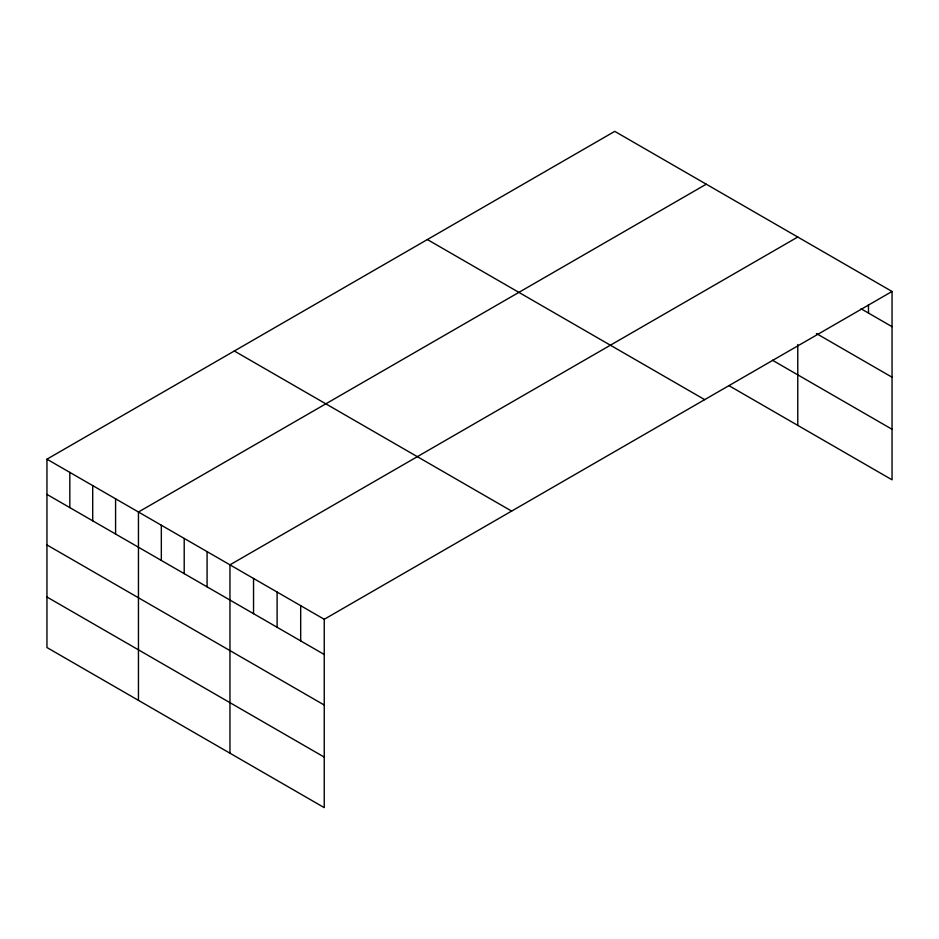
<?xml version="1.0" encoding="UTF-8"?>
<svg xmlns="http://www.w3.org/2000/svg" width="939" height="939" viewBox="0 0 939 939"><rect width="100%" height="100%" fill="white"/><g stroke="black" fill="none" stroke-linecap="round" stroke-linejoin="round"><path stroke-width="1.41" d="M892.05 291.466L324.248 619.282L324.248 807.634L46.95 647.534L46.95 459.183L614.752 131.366L892.05 291.466L892.05 479.817L729.134 385.753M706.257 184.197L138.456 512.013L138.456 700.365M797.774 237.027L229.961 564.844L229.961 753.195M861.04 308.778L892.05 326.678M816.378 333.521L892.05 377.22M772.48 360.247L892.05 429.276M427.374 239.551L704.673 399.638M234.327 351.01L511.626 511.098M46.95 459.183L324.248 619.282M46.95 494.407L324.248 654.495M46.95 544.937L324.248 705.036M46.95 597.004L324.248 757.104M868.481 304.623L868.481 313.074M797.774 344.472L797.774 425.379M300.68 605.678L300.68 640.891M277.111 592.063L277.111 627.287M253.542 578.459L253.542 613.672M207.085 551.639L207.085 586.863M184.208 538.434L184.208 573.647M161.332 525.23L161.332 560.442M115.579 498.809L115.579 534.033M92.703 485.604L92.703 520.816M69.826 472.387L69.826 507.612"/></g></svg>
